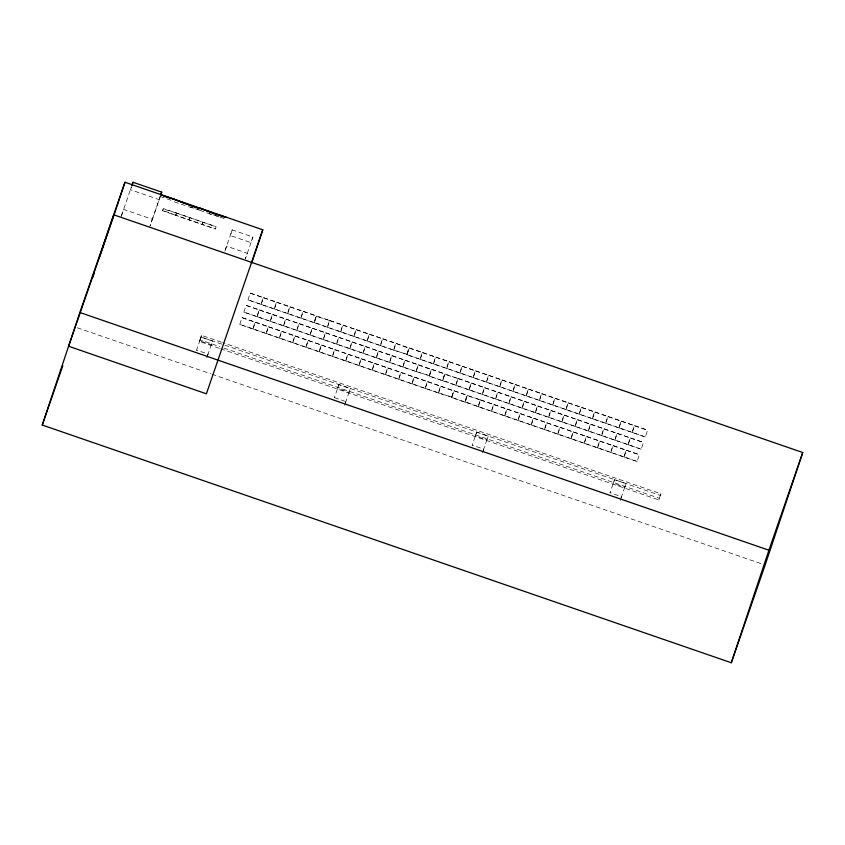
<?xml version="1.0" encoding="UTF-8"?>
<svg xmlns="http://www.w3.org/2000/svg" width="845" height="845" viewBox="0 0 845 845"><rect width="100%" height="100%" fill="white"/><g stroke="black" fill="none" stroke-linecap="round" stroke-linejoin="round"><path stroke-width="0.63" stroke-dasharray="4.22 3.17" d="M162.641 210.785L163.328 208.535L176.351 213.024L175.665 215.285L162.641 210.785L163.328 208.535M175.897 215.359L176.584 213.109L189.607 217.598L188.921 219.858L175.897 215.359L188.921 219.858M189.153 219.932L189.829 217.683L202.853 222.172L202.177 224.421L189.153 219.932L202.177 224.421M202.409 224.506L203.085 222.246L216.109 226.745L215.433 228.995L202.409 224.506L215.433 228.995M239.779 324.395L242.019 317.646L255.042 322.135L252.803 328.885L239.779 324.395L252.803 328.885M243.878 312.132L246.117 305.383L259.14 309.872L256.901 316.621L243.878 312.132L256.901 316.621M247.976 299.859L250.215 293.12L263.239 297.609L260.999 304.358L247.976 299.859L260.999 304.358M253.035 328.958L255.264 322.22L268.287 326.709L266.059 333.458L253.035 328.958L266.059 333.458M257.133 316.695L259.373 309.957L272.396 314.446L270.157 321.195L257.133 316.695L270.157 321.195M261.232 304.432L263.471 297.683L276.495 302.183L274.255 308.932L261.232 304.432L274.255 308.932M266.291 333.532L268.52 326.793L281.543 331.282L279.304 338.032L266.291 333.532L279.304 338.032M270.389 321.269L272.618 314.52L285.642 319.019L283.413 325.769L270.389 321.269L283.413 325.769M274.488 309.006L276.716 302.257L289.74 306.756L287.511 313.506L274.488 309.006L287.511 313.506M279.537 338.106L281.776 331.356L294.799 335.856L292.56 342.605L279.537 338.106L292.56 342.605M283.635 325.843L285.874 319.093L298.898 323.593L296.658 330.342L283.635 325.843L296.658 330.342M287.744 313.579L289.972 306.83L302.996 311.33L300.767 318.069L287.744 313.579L300.767 318.069M292.792 342.679L295.021 335.93L308.045 340.429L305.816 347.179L292.792 342.679L305.816 347.179M296.891 330.416L299.13 323.667L312.154 328.166L309.914 334.905L296.891 330.416L309.914 334.905M300.989 318.153L303.228 311.404L316.252 315.893L314.013 322.642L300.989 318.153L314.013 322.642M306.048 347.253L308.277 340.503L321.301 345.003L319.072 351.742L306.048 347.253L319.072 351.742M310.147 334.99L312.375 328.24L325.399 332.729L323.17 339.479L310.147 334.99L323.17 339.479M314.245 322.727L316.484 315.977L329.497 320.466L327.268 327.216L314.245 322.727L316.484 315.977M319.294 351.826L321.533 345.077L334.557 349.566L332.317 356.315L319.294 351.826L332.317 356.315M323.392 339.563L325.631 332.814L338.655 337.303L336.416 344.052L323.392 339.563L336.416 344.052M327.501 327.3L329.73 320.551L342.753 325.04L340.524 331.789L327.501 327.3L340.524 331.789M332.55 356.4L334.789 349.65L347.813 354.139L345.573 360.889L332.55 356.4L345.573 360.889M336.648 344.137L338.887 337.387L351.911 341.876L349.672 348.626L336.648 344.137L349.672 348.626M340.746 331.874L342.986 325.124L356.009 329.613L353.77 336.363L340.746 331.874L353.77 336.363M345.806 360.973L348.034 354.224L361.058 358.713L358.829 365.462L345.806 360.973L358.829 365.462M349.904 348.71L352.133 341.961L365.156 346.45L362.928 353.199L349.904 348.71L362.928 353.199M354.002 336.437L356.241 329.698L369.265 334.187L367.026 340.936L354.002 336.437L367.026 340.936M359.051 365.547L361.29 358.798L374.314 363.287L372.075 370.036L359.051 365.547L372.075 370.036M363.16 353.273L365.389 346.534L378.412 351.024L376.183 357.773L363.16 353.273L376.183 357.773M367.258 341.01L369.487 334.261L382.51 338.76L380.282 345.51L367.258 341.01L380.282 345.51M372.307 370.11L374.546 363.371L387.57 367.86L385.331 374.61L372.307 370.11L385.331 374.61M376.405 357.847L378.644 351.097L391.668 355.597L389.429 362.347L376.405 357.847L389.429 362.347M380.503 345.584L382.743 338.834L395.766 343.334L393.527 350.083L380.503 345.584L393.527 350.083M385.563 374.684L387.792 367.934L400.815 372.434L398.587 379.183L385.563 374.684L398.587 379.183M389.661 362.42L391.9 355.671L404.913 360.171L402.685 366.92L389.661 362.42L402.685 366.92M393.759 350.157L395.999 343.408L409.022 347.908L406.92 354.266L393.759 350.157L406.92 354.266M406.783 354.646L409.022 347.908M398.808 379.257L401.048 372.508L414.071 377.007L411.832 383.757L398.808 379.257L411.832 383.757M402.917 366.994L405.146 360.245L418.169 364.744L415.941 371.483L402.917 366.994L415.941 371.483M407.015 354.731L409.244 347.982L422.268 352.481L420.039 359.22L407.015 354.731L420.039 359.22M412.064 383.831L414.303 377.081L427.327 381.581L425.088 388.32L412.064 383.831L425.088 388.32M416.162 371.568L418.402 364.818L431.425 369.307L429.323 375.666L416.162 371.568L429.323 375.666M420.271 359.305L422.5 352.555L435.524 357.044L433.284 363.794L420.271 359.305L433.284 363.794M429.186 376.057L431.425 369.307M425.32 388.404L427.549 381.655L440.572 386.144L438.344 392.893L425.32 388.404L438.344 392.893M429.418 376.141L431.658 369.392L444.681 373.881L442.442 380.63L429.418 376.141L442.442 380.63M433.517 363.878L435.756 357.129L448.779 361.618L446.54 368.367L433.517 363.878L446.54 368.367M438.576 392.978L440.805 386.228L453.828 390.717L451.726 397.076L438.576 392.978L451.726 397.076M442.674 380.715L444.903 373.965L457.927 378.454L455.698 385.204L442.674 380.715L444.903 373.965M446.773 368.452L449.001 361.702L462.025 366.191L459.796 372.941L446.773 368.452L459.796 372.941M451.589 397.467L453.828 390.717M451.821 397.551L454.061 390.802L467.084 395.291L464.845 402.04L451.821 397.551L464.845 402.04M455.92 385.288L458.159 378.539L471.183 383.028L468.943 389.777L455.92 385.288L468.943 389.777M460.029 373.015L462.257 366.276L475.281 370.765L473.052 377.514L460.029 373.015L473.052 377.514M465.077 402.125L467.306 395.375L480.33 399.865L478.101 406.614L465.077 402.125L467.306 395.375M469.176 389.851L471.415 383.112L484.438 387.601L482.199 394.351L469.176 389.851L482.199 394.351M473.274 377.588L475.513 370.849L488.537 375.338L486.297 382.088L473.274 377.588L486.297 382.088M478.333 406.688L480.562 399.949L493.586 404.438L491.357 411.188L478.333 406.688L491.357 411.188M482.432 394.425L484.66 387.686L497.684 392.175L495.455 398.924L482.432 394.425L495.455 398.924M486.53 382.162L488.769 375.412L501.782 379.912L499.553 386.661L486.53 382.162L499.553 386.661M491.579 411.261L493.818 404.523L506.842 409.012L504.602 415.761L491.579 411.261L504.602 415.761M495.677 398.998L497.916 392.249L510.94 396.749L508.701 403.498L495.677 398.998L508.701 403.498M499.786 386.735L502.014 379.986L515.038 384.486L512.809 391.235L499.786 386.735L512.809 391.235M504.835 415.835L507.074 409.086L520.097 413.585L517.858 420.335L504.835 415.835L517.858 420.335M508.933 403.572L511.172 396.823L524.196 401.322L521.957 408.061L508.933 403.572L521.957 408.061M513.031 391.309L515.27 384.559L528.294 389.059L526.055 395.798L513.031 391.309L526.055 395.798M518.091 420.409L520.319 413.659L533.343 418.159L531.114 424.898L518.091 420.409L531.114 424.898M522.189 408.146L524.418 401.396L537.441 405.896L535.212 412.635L522.189 408.146L535.212 412.635M526.287 395.882L528.526 389.133L541.55 393.622L539.311 400.372L526.287 395.882L539.311 400.372M531.336 424.982L533.575 418.233L546.599 422.732L544.36 429.471L531.336 424.982L544.36 429.471M535.445 412.719L537.673 405.97L550.697 410.459L548.468 417.208L535.445 412.719L548.468 417.208M539.543 400.456L541.772 393.707L554.795 398.196L552.567 404.945L539.543 400.456L552.567 404.945M544.592 429.556L546.831 422.806L559.855 427.295L557.615 434.045L544.592 429.556L557.615 434.045M548.69 417.293L550.929 410.543L563.953 415.032L561.714 421.782L548.69 417.293L561.714 421.782M552.788 405.03L555.028 398.28L568.051 402.769L565.812 409.519L552.788 405.03L565.812 409.519M557.848 434.129L560.077 427.38L573.1 431.869L570.871 438.618L557.848 434.129L570.871 438.618M561.946 421.866L564.185 415.117L577.198 419.606L574.97 426.355L561.946 421.866L574.97 426.355M566.044 409.603L568.284 402.854L581.307 407.343L579.068 414.092L566.044 409.603L579.068 414.092M571.093 438.703L573.332 431.953L586.356 436.442L584.117 443.192L571.093 438.703L584.117 443.192M575.202 426.44L577.431 419.69L590.454 424.179L588.226 430.929L575.202 426.44L588.226 430.929M579.3 414.166L581.529 407.427L594.553 411.916L592.324 418.666L579.3 414.166L592.324 418.666M584.349 443.276L586.588 436.527L599.612 441.016L597.373 447.765L584.349 443.276L597.373 447.765M588.447 431.003L590.687 424.264L603.71 428.753L601.471 435.502L588.447 431.003L601.471 435.502M592.556 418.74L594.785 411.99L607.808 416.49L605.569 423.239L592.556 418.74L605.569 423.239M597.605 447.839L599.834 441.101L612.857 445.59L610.629 452.339L597.605 447.839L610.629 452.339M601.703 435.576L603.943 428.827L616.966 433.327L614.727 440.076L601.703 435.576L614.727 440.076M605.802 423.313L608.041 416.564L621.064 421.063L618.825 427.813L605.802 423.313L618.825 427.813M610.861 452.413L613.09 445.664L626.113 450.163L623.885 456.913L610.861 452.413L623.885 456.913M614.959 440.15L617.188 433.4L630.212 437.9L627.983 444.65L614.959 440.15L627.983 444.65M619.058 427.887L621.286 421.137L634.31 425.637L632.081 432.376L619.058 427.887L632.081 432.376M624.106 456.987L626.346 450.237L639.369 454.737L637.13 461.486L624.106 456.987L637.13 461.486M628.205 444.724L630.444 437.974L643.467 442.474L641.228 449.213L628.205 444.724L641.228 449.213M632.313 432.46L634.542 425.711L647.566 430.2L645.337 436.949L632.313 432.46L645.337 436.949M121.078 216.88L123.592 209.38L152.301 219.277L149.797 226.787M131.313 187.241L130.479 189.745L159.187 199.652L150.22 225.552M159.187 199.652L160.444 195.903M232.206 229.882L230.326 235.512L250.997 242.642L252.877 237.012L232.206 229.882L224.685 251.789L226.576 246.159L247.247 253.289L245.367 258.919L252.877 237.012M219.362 348.33L199.452 341.454L200.952 336.954L201.511 335.328L221.432 342.193M201.511 335.328L199.821 340.81L211.303 344.771L212.56 341.021L201.068 337.06L196.536 350.284M206.793 357.794L208.05 354.044L196.558 350.083M338.887 384.602L337.63 388.351L349.112 392.312L350.369 388.563L338.887 384.602L334.345 397.826M344.602 405.346L345.858 401.586M476.696 432.154L475.439 435.904L486.921 439.865L488.178 436.115L476.696 432.154L472.154 445.378M482.411 452.888L483.667 449.139L472.186 445.178M614.505 479.696L613.248 483.446L624.73 487.407L625.987 483.657L614.505 479.696L609.963 492.92M620.219 500.43L621.476 496.68L609.995 492.719M220.608 348.753L658.815 499.944L660.885 493.807L222.679 342.626M160.043 196.473L173.067 200.962M176.351 213.024L163.191 208.937M175.665 215.285L162.789 210.384M176.584 213.109L189.607 217.598M189.829 217.683L202.853 222.172M199.578 210.109L186.418 206.022M199.8 210.194L212.686 215.084L209.275 213.458M203.085 222.246L216.109 226.745M213.056 214.757L226.08 219.256M250.215 293.12L263.239 297.609M246.117 305.383L259.14 309.872M242.019 317.646L255.042 322.135M259.373 309.957L272.396 314.446M263.471 297.683L276.495 302.183M255.264 322.22L268.287 326.709M276.716 302.257L289.74 306.756M272.618 314.52L285.642 319.019M268.52 326.793L281.543 331.282M289.972 306.83L302.996 311.33M281.776 331.356L294.799 335.856M285.874 319.093L298.898 323.593M299.13 323.667L312.154 328.166M303.228 311.404L316.252 315.893M295.021 335.93L308.045 340.429M312.375 328.24L325.399 332.729M308.277 340.503L321.301 345.003M329.497 320.466L316.347 316.368M327.268 327.216L314.382 322.336M329.73 320.551L342.753 325.04M321.533 345.077L334.557 349.566M325.631 332.814L338.655 337.303M342.986 325.124L356.009 329.613M338.887 337.387L351.911 341.876M334.789 349.65L347.813 354.139M356.241 329.698L369.265 334.187M352.133 341.961L365.156 346.45M348.034 354.224L361.058 358.713M365.389 346.534L378.412 351.024M369.487 334.261L382.51 338.76M361.29 358.798L374.314 363.287M382.743 338.834L395.766 343.334M378.644 351.097L391.668 355.597M374.546 363.371L387.57 367.86M395.999 343.408L408.885 348.298M391.9 355.671L404.913 360.171M387.792 367.934L400.815 372.434M405.146 360.245L418.169 364.744M409.244 347.982L422.268 352.481M401.048 372.508L414.071 377.007M422.5 352.555L435.524 357.044M418.402 364.818L431.288 369.698M414.303 377.081L427.327 381.581M435.756 357.129L448.779 361.618M427.549 381.655L440.572 386.144M431.658 369.392L444.681 373.881M449.001 361.702L462.025 366.191M440.805 386.228L453.691 391.108M455.698 385.204L442.801 380.324M457.927 378.454L444.776 374.356M462.257 366.276L475.281 370.765M458.159 378.539L471.183 383.028M454.061 390.802L467.084 395.291M475.513 370.849L488.537 375.338M471.415 383.112L484.438 387.601M488.769 375.412L501.782 379.912M478.101 406.614L465.215 401.734M480.33 399.865L467.179 395.766M484.66 387.686L497.684 392.175M480.562 399.949L493.586 404.438M502.014 379.986L515.038 384.486M497.916 392.249L510.94 396.749M493.818 404.523L506.842 409.012M511.172 396.823L524.196 401.322M515.27 384.559L528.294 389.059M507.074 409.086L520.097 413.585M528.526 389.133L541.55 393.622M524.418 401.396L537.441 405.896M520.319 413.659L533.343 418.159M541.772 393.707L554.795 398.196M537.673 405.97L550.697 410.459M533.575 418.233L546.599 422.732M550.929 410.543L563.953 415.032M555.028 398.28L568.051 402.769M546.831 422.806L559.855 427.295M568.284 402.854L581.307 407.343M564.185 415.117L577.198 419.606M560.077 427.38L573.1 431.869M581.529 407.427L594.553 411.916M573.332 431.953L586.356 436.442M577.431 419.69L590.454 424.179M590.687 424.264L603.71 428.753M594.785 411.99L607.808 416.49M586.588 436.527L599.612 441.016M608.041 416.564L621.064 421.063M603.943 428.827L616.966 433.327M599.834 441.101L612.857 445.59M621.286 421.137L634.31 425.637M613.09 445.664L626.113 450.163M617.188 433.4L630.212 437.9M634.542 425.711L647.566 430.2M630.444 437.974L643.467 442.474M626.346 450.237L639.369 454.737M121.511 215.644L131.281 187.178M152.301 219.277L160.413 195.85M199.452 341.454L200.011 339.827L219.932 346.703M207.616 355.428L212.56 341.021M345.425 402.97L350.369 388.563M483.234 450.522L488.178 436.115M621.043 498.064L625.987 483.657M660.885 493.807L660.315 495.434L200.952 336.954M658.815 499.944L659.375 498.307L221.179 347.126M190.104 206.845L198.395 209.697M215.422 215.581L218.982 216.806M174.345 201.849L185.002 205.536M334.377 397.625L344.707 401.195M77.328 327.775L210.648 373.775M211.894 374.198L762.634 564.206"/><path stroke-width="1.27" d="M99.066 258.57L113.705 214.799L802.75 452.529L765.126 565.073L731.295 662.755L42.25 425.035L79.874 312.492L124.975 182.245L262.784 229.787L251.504 263.545M92.802 277.329L94.049 273.579M114.107 214.757L124.975 182.245M132.147 184.738L132.982 182.245L161.701 192.142L160.856 194.646L161.701 192.142M731.295 662.755L768.918 550.222L802.75 452.529M186.956 204.163L199.98 208.652M213.458 213.31L226.618 217.397M113.695 216.003L68.582 346.249L206.391 393.802L262.784 229.787M42.25 425.035L62.805 365.674M131.704 185.942L132.982 182.245M160.592 194.614L173.616 199.114L164.004 196.241M188.139 204.575L198.797 208.25M214.651 213.722L225.298 217.397M79.874 312.492L768.918 550.222M173.838 199.188L186.724 204.089L173.838 199.188M200.349 208.335L213.236 213.225L200.349 208.335"/></g></svg>
